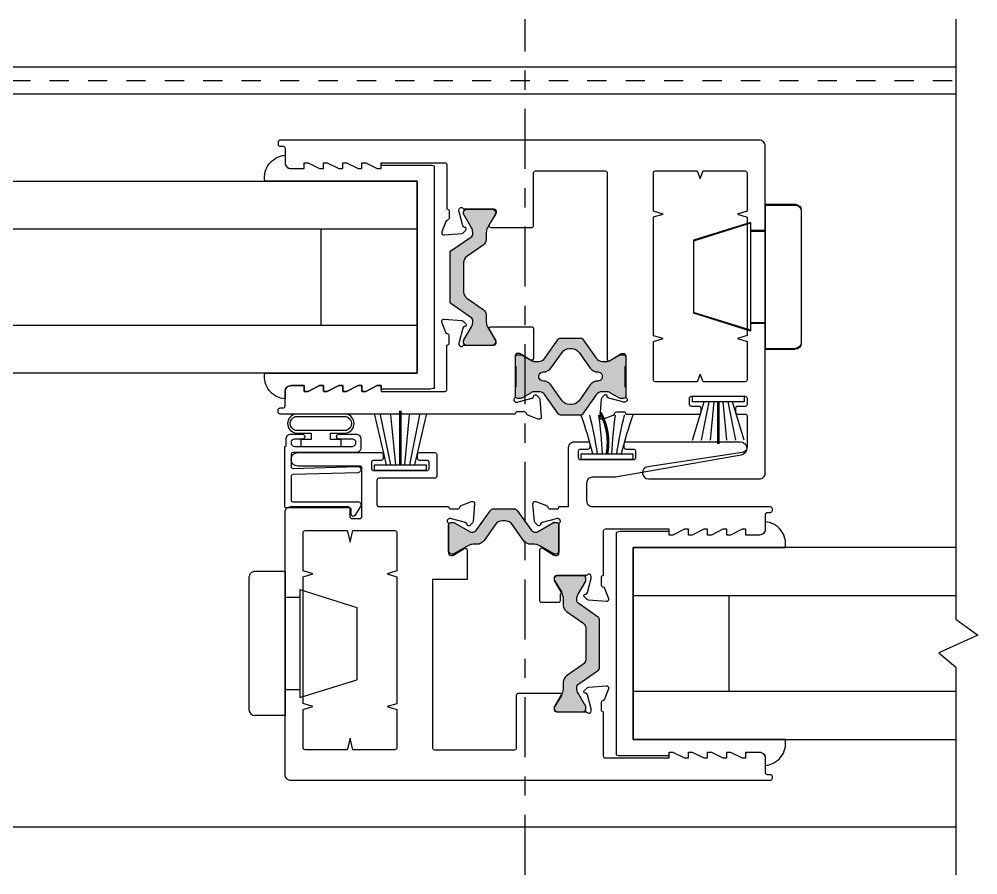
# Model space of a CAD drawing. Extents: x -239 to 68, y 0 to 111.
# Drawn here: x 25.515 to 30.507, y 7.665 to 12.12 of the extents above; entities that cross this region are included whole.
import ezdxf

# ---------------------------------------------------------------- set-up
doc = ezdxf.new("R2010")
doc.units = 0
doc.header["$LTSCALE"] = 0.25
doc.header["$MEASUREMENT"] = 0
doc.linetypes.add('CENTER', pattern=[2, 1.25, -0.25, 0.25, -0.25])
doc.linetypes.add('HIDDEN', pattern=[0.375, 0.25, -0.125])
doc.layers.get('0').update_dxf_attribs({"linetype": 'CONTINUOUS'})
for name, color, linetype in [('CL', 40, 'CENTER'), ('GLASS', 7, 'CONTINUOUS'), ('I-STRUT', 7, 'CONTINUOUS'), ('MISC', 7, 'CONTINUOUS'), ('SASH', 5, 'CONTINUOUS'), ('SEAL', 7, 'CONTINUOUS'), ('SILL-PAN', 7, 'CONTINUOUS'), ('VENT', 5, 'CONTINUOUS')]:
    doc.layers.add(name, color=color, linetype=linetype)
doc.styles.get("Standard").update_dxf_attribs({"font": 'simplex.shx'})

# ---------------------------------------------------------------- blocks, each defined once
blk = doc.blocks.new('*U43')
blk.add_lwpolyline([(1.179, 0.5), (1.161, 0.5), (1.161, 0.48), (1.191, 0.42), (1.191, 0.4), (1.161, 0.4), (1.161, 0.38), (1.191, 0.32), (1.191, 0.3), (1.161, 0.3), (1.161, 0.28), (1.191, 0.22), (1.191, 0.2), (1.161, 0.2), (1.161, 0.18), (1.191, 0.12), (1.191, 0.1), (1.161, 0.1), (1.161, 0.031, 0.414214), (1.192, 0), (1.2303, 0, -0.438024), (1.096, -0.1052), (1.096, 0.6875), (0.096, 0.6875), (0.096, -0.1052, -0.438024), (-0.0383, 0), (0, 0, 0.414214), (0.031, 0.031), (0.031, 0.1), (0.001, 0.1), (0.001, 0.12), (0.031, 0.18), (0.031, 0.2), (0.001, 0.2), (0.001, 0.22), (0.031, 0.28), (0.031, 0.3), (0.001, 0.3), (0.001, 0.32), (0.031, 0.38), (0.031, 0.4), (0.001, 0.4), (0.001, 0.42), (0.031, 0.48), (0.031, 0.5), (0.013, 0.5), (0.013, 0.7134), (0.013, 0.749, -0.072616), (0.0169, 0.7759), (1.1751, 0.7759, -0.072616), (1.179, 0.749), (1.179, 0.7134)], format="xyb", close=True)
at = {"layer": 'GLASS'}
for p, q in [((0.096, -6.0262), (0.096, 0.6875)), ((0.096, 0.6875), (1.096, 0.6875)), ((0.346, 0.6875), (0.346, -6.0262)), ((0.846, -6.0262), (0.846, 0.6875)), ((1.096, 0.6875), (1.096, -6.0262)), ((0.846, 0.1875), (0.346, 0.1875))]:
    blk.add_line(p, q, dxfattribs=at)
blk = doc.blocks.new('3070-EX-GLASS-SCREEN')
blk.add_lwpolyline([(1.179, 0.5), (1.161, 0.5), (1.161, 0.48), (1.191, 0.42), (1.191, 0.4), (1.161, 0.4), (1.161, 0.38), (1.191, 0.32), (1.191, 0.3), (1.161, 0.3), (1.161, 0.28), (1.191, 0.22), (1.191, 0.2), (1.161, 0.2), (1.161, 0.18), (1.191, 0.12), (1.191, 0.1), (1.161, 0.1), (1.161, 0.031, 0.414214), (1.192, 0), (1.2303, 0, -0.438024), (1.096, -0.1052), (1.096, 0.6875), (0.096, 0.6875), (0.096, -0.1052, -0.438024), (-0.0383, 0), (0, 0, 0.414214), (0.031, 0.031), (0.031, 0.1), (0.001, 0.1), (0.001, 0.12), (0.031, 0.18), (0.031, 0.2), (0.001, 0.2), (0.001, 0.22), (0.031, 0.28), (0.031, 0.3), (0.001, 0.3), (0.001, 0.32), (0.031, 0.38), (0.031, 0.4), (0.001, 0.4), (0.001, 0.42), (0.031, 0.48), (0.031, 0.5), (0.013, 0.5), (0.013, 0.7134), (0.013, 0.749, -0.072616), (0.0169, 0.7759), (1.1751, 0.7759, -0.072616), (1.179, 0.749), (1.179, 0.7134)], format="xyb", close=True)
at = {"layer": 'GLASS'}
for p, q in [((0.096, -0.9932), (0.096, 0.6875)), ((0.096, 0.6875), (1.096, 0.6875)), ((0.346, 0.6875), (0.346, -0.9932)), ((0.846, -0.9932), (0.846, 0.6875)), ((1.096, 0.6875), (1.096, -0.9932)), ((0.846, 0.1875), (0.346, 0.1875))]:
    blk.add_line(p, q, dxfattribs=at)
blk = doc.blocks.new('25064-18mmX6mm-I-STRUT')
at = {"layer": 'I-STRUT'}
h = blk.add_hatch(color=256, dxfattribs=at)
h.dxf.hatch_style = 1
h.paths.add_polyline_path([(-0.2205, 0.3535, 0.57735), (-0.2341, 0.3299), (-0.2299, 0.3219, -0.215906), (-0.2352, 0.3257), (-0.1953, 0.2566, -0.131652), (-0.189, 0.233), (-0.189, 0.1993, 0.244698), (-0.1722, 0.167), (-0.0877, 0.1078, -0.244698), (-0.0709, 0.0756), (-0.0709, -0.0773, -0.244698), (-0.0877, -0.1095), (-0.1722, -0.1687, 0.244698), (-0.189, -0.201), (-0.189, -0.2347, -0.131652), (-0.1953, -0.2583), (-0.2352, -0.3274, 0.245227), (-0.2355, -0.3346, 0.507805), (-0.2205, -0.3552), (-0.0866, -0.3552, 0.414214), (-0.0709, -0.3394, 0.469068), (-0.0719, -0.3274), (-0.1118, -0.2583, -0.131652), (-0.1181, -0.2347), (-0.1181, -0.2174), (-0.005, -0.1382, 0.244698), (0, -0.1285), (0, -0.1268), (0, 0.1268, 0.244698), (-0.005, 0.1365), (-0.1181, 0.2157), (-0.1181, 0.233, -0.131652), (-0.1118, 0.2566), (-0.0719, 0.3257, 0.131652), (-0.0709, 0.3296, 0.640011), (-0.0866, 0.3535)])
blk.add_lwpolyline([(0, -0.1299), (0, -0.1268), (0, 0.1268, 0.244698), (-0.005, 0.1365), (-0.1131, 0.2122, -0.244698), (-0.1181, 0.2218), (-0.1181, 0.233, -0.131652), (-0.1118, 0.2566), (-0.0719, 0.3257, 0.131652), (-0.0709, 0.3296), (-0.0709, 0.3377, 0.414214), (-0.0866, 0.3535), (-0.2205, 0.3535, 0.414214), (-0.2362, 0.3377), (-0.2362, 0.3296, 0.131652), (-0.2352, 0.3257), (-0.1953, 0.2566, -0.131652), (-0.189, 0.233), (-0.189, 0.1993, 0.244698), (-0.1722, 0.167), (-0.0877, 0.1078, -0.244698), (-0.0709, 0.0756), (-0.0709, -0.0773, -0.244698), (-0.0877, -0.1095), (-0.1722, -0.1687, 0.244698), (-0.189, -0.201), (-0.189, -0.2347, -0.131652), (-0.1953, -0.2583), (-0.2352, -0.3274, 0.131652), (-0.2362, -0.3313), (-0.2362, -0.3394, 0.414214), (-0.2205, -0.3552), (-0.0866, -0.3552, 0.414214), (-0.0709, -0.3394), (-0.0709, -0.3313, 0.131652), (-0.0719, -0.3274), (-0.1118, -0.2583, -0.131652), (-0.1181, -0.2347), (-0.1181, -0.2235, -0.244698), (-0.1131, -0.2139), (-0.005, -0.1382, 0.244698), (0, -0.1285)], format="xyb", dxfattribs=at)
blk = doc.blocks.new('25065-14.6mmX10.2mm-I-STRUT')
at = {"layer": 'I-STRUT'}
h = blk.add_hatch(color=256, dxfattribs=at)
h.dxf.hatch_style = 1
h.paths.add_polyline_path([(-0.2213, 0.1958, 0.242889), (-0.2309, 0.2008), (-0.2835, 0.2008), (-0.336, 0.2008, 0.242889), (-0.3456, 0.1958), (-0.417, 0.0953, -0.242889), (-0.4491, 0.0787), (-0.4697, 0.0787, -0.131652), (-0.4893, 0.084), (-0.5378, 0.112, 0.317667), (-0.5514, 0.1108, 0.6401), (-0.5709, 0.1018), (-0.5709, 0.0591, 0.236068), (-0.5669, 0.0512), (-0.5669, -0.0512, 0.236068), (-0.5709, -0.0591), (-0.5709, -0.1018, 0.6401), (-0.5514, -0.1108, 0.317667), (-0.5378, -0.112), (-0.4893, -0.084, -0.131652), (-0.4697, -0.0787), (-0.4491, -0.0787, -0.242889), (-0.417, -0.0953), (-0.3456, -0.1958, 0.242889), (-0.336, -0.2008), (-0.2835, -0.2008), (-0.2309, -0.2008, 0.242889), (-0.2213, -0.1958), (-0.1499, -0.0953, -0.242889), (-0.1178, -0.0787), (-0.0973, -0.0787, -0.131652), (-0.0776, -0.084), (-0.0291, -0.112, 0.317667), (-0.0155, -0.1108, 0.6401), (0.0039, -0.1018), (0.0039, -0.0591, 0.236068), (0, -0.0512), (0, 0.0512, 0.236068), (0.0039, 0.0591), (0.0039, 0.1018, 0.6401), (-0.0155, 0.1108, 0.317667), (-0.0291, 0.112), (-0.0776, 0.084, -0.131652), (-0.0973, 0.0787), (-0.1178, 0.0787, -0.242889), (-0.1499, 0.0953)])
h.paths.add_polyline_path([(-0.1807, 0.0438, 0.244669), (-0.1419, 0.0239, -1.006741), (-0.1419, -0.0234, 0.244669), (-0.1807, -0.0432), (-0.2392, -0.1255, -0.242889), (-0.2777, -0.1454), (-0.2892, -0.1454, -0.242889), (-0.3277, -0.1255), (-0.3862, -0.0432, 0.244669), (-0.425, -0.0234, -1.006741), (-0.425, 0.0239, 0.244669), (-0.3862, 0.0438), (-0.3277, 0.1261, -0.242889), (-0.2892, 0.1459), (-0.2777, 0.1459, -0.242889), (-0.2392, 0.1261)], flags=16)
for points in [[(-0.5709, -0.0591), (-0.5709, -0.1018, 0.414214), (-0.5591, -0.1136), (-0.5437, -0.1136, 0.131652), (-0.5378, -0.112), (-0.4893, -0.084, -0.131652), (-0.4697, -0.0787), (-0.4491, -0.0787, -0.242889), (-0.417, -0.0953), (-0.3456, -0.1958, 0.242889), (-0.336, -0.2008), (-0.2835, -0.2008), (-0.2309, -0.2008, 0.242889), (-0.2213, -0.1958), (-0.1499, -0.0953, -0.242889), (-0.1178, -0.0787), (-0.0973, -0.0787, -0.131652), (-0.0776, -0.084), (-0.0291, -0.112, 0.131652), (-0.0232, -0.1136), (-0.0079, -0.1136, 0.414214), (0.0039, -0.1018), (0.0039, -0.0591, 0.236068), (0, -0.0512), (0, 0.0512, 0.236068), (0.0039, 0.0591), (0.0039, 0.1018, 0.414214), (-0.0079, 0.1136), (-0.0232, 0.1136, 0.131652), (-0.0291, 0.112), (-0.0776, 0.084, -0.131652), (-0.0973, 0.0787), (-0.1178, 0.0787, -0.242889), (-0.1499, 0.0953), (-0.2213, 0.1958, 0.242889), (-0.2309, 0.2008), (-0.2835, 0.2008), (-0.336, 0.2008, 0.242889), (-0.3456, 0.1958), (-0.417, 0.0953, -0.242889), (-0.4491, 0.0787), (-0.4697, 0.0787, -0.131652), (-0.4893, 0.084), (-0.5378, 0.112, 0.131652), (-0.5437, 0.1136), (-0.5591, 0.1136, 0.414214), (-0.5709, 0.1018), (-0.5709, 0.0591, 0.236068), (-0.5669, 0.0512), (-0.5669, -0.0512, 0.236068)], [(-0.425, -0.0234, -0.244669), (-0.3862, -0.0432), (-0.3277, -0.1255, 0.242889), (-0.2892, -0.1454), (-0.2835, -0.1454), (-0.2777, -0.1454, 0.242889), (-0.2392, -0.1255), (-0.1807, -0.0432, -0.244669), (-0.1419, -0.0234, 1.006741), (-0.1419, 0.0239, -0.244669), (-0.1807, 0.0438), (-0.2392, 0.1261, 0.242889), (-0.2777, 0.1459), (-0.2835, 0.1459), (-0.2892, 0.1459, 0.242889), (-0.3277, 0.1261), (-0.3862, 0.0438, -0.244669), (-0.425, 0.0239, 1.006741)]]:
    blk.add_lwpolyline(points, format="xyb", close=True, dxfattribs=at)
blk = doc.blocks.new('3727-1-THERMAL-SLIDING-INTERLOCKER')
at = {"layer": 'VENT'}
for points in [[(2.5, 0.84), (2.5, 0.764, -0.414214), (2.47, 0.734), (2.41, 0.734, -0.414214), (2.4, 0.744), (2.4, 0.764), (2.38, 0.764), (2.32, 0.734), (2.3, 0.734), (2.3, 0.764), (2.28, 0.764), (2.22, 0.734), (2.2, 0.734), (2.2, 0.764), (2.18, 0.764), (2.12, 0.734), (2.1, 0.734), (2.1, 0.764), (2.08, 0.764), (2.02, 0.734), (2, 0.734), (2, 0.764), (1.667, 0.764, 0.414214), (1.657, 0.754), (1.657, 0.524, 0.414214), (1.6454, 0.5124), (1.6454, 0.4775, 0.359508), (1.6548, 0.4661, -0.263725), (1.6635, 0.4587), (1.6834, 0.4041), (1.6834, 0.404, -0.548619), (1.6715, 0.3885), (1.5799, 0.3965, -0.176327), (1.5727, 0.3999), (1.5586, 0.4139, -0.57735), (1.562, 0.4269), (1.5664, 0.4281, 0.267949), (1.5746, 0.4363), (1.594, 0.5085, 0.065543), (1.5944, 0.5115), (1.5944, 0.5201, 0.6885), (1.5741, 0.5279, -0.213422), (1.5654, 0.524), (1.413, 0.524, 0.414214), (1.4014, 0.5124), (1.4014, 0.5038, 0.137872), (1.4031, 0.4978), (1.4369, 0.4424, -0.585524), (1.4283, 0.4272), (1.216, 0.4272, -0.414214), (1.206, 0.4372), (1.206, 0.712, 0.414214), (1.196, 0.722), (0.8328, 0.722, 0.414214), (0.8228, 0.712), (0.8228, -0.2596, -0.585524), (0.811, -0.2662), (0.7522, -0.2303, 0.137872), (0.7462, -0.2286), (0.7376, -0.2286, 0.414214), (0.726, -0.2402), (0.726, -0.4524, -0.213422), (0.7221, -0.4611, 0.6885), (0.7299, -0.4814), (0.7385, -0.4814, 0.065543), (0.7415, -0.481), (0.8137, -0.4616, 0.267949), (0.8219, -0.4534), (0.8231, -0.449, -0.57735), (0.8361, -0.4456), (0.8501, -0.4597, -0.176327), (0.8535, -0.4669), (0.8615, -0.5585, -0.548619), (0.846, -0.5704), (0.8459, -0.5704), (0.7913, -0.5505, -0.263725), (0.7839, -0.5418, 0.359508), (0.7725, -0.5324), (0.7376, -0.5324, 0.414214), (0.726, -0.544), (0.344, -0.544, -0.414214), (0.334, -0.534), (0.334, -0.514, -0.414214), (0.344, -0.504), (0.384, -0.504, 0.414214), (0.394, -0.494), (0.394, -0.461, 0.414214), (0.384, -0.451), (0.104, -0.451, 0.414214), (0.094, -0.461), (0.094, -0.494, 0.414214), (0.104, -0.504), (0.144, -0.504, -0.414214), (0.154, -0.514), (0.154, -0.534, -0.414214), (0.144, -0.544), (0.104, -0.544, 0.414214), (0.094, -0.554), (0.094, -0.7151, 0.3714), (0.1196, -0.7448), (0.6118, -0.8184, -0.928445), (0.6071, -0.882), (0.03, -0.882, -0.414214), (0, -0.852), (0, 0.852, -0.414214), (0.03, 0.882), (2.526, 0.882, -0.414214), (2.536, 0.872), (2.536, 0.86, -0.414214), (2.526, 0.85), (2.51, 0.85, 0.414214)], [(0.094, 0.5125), (0.1445, 0.497), (0.094, 0.4815), (0.094, -0.1355), (0.1445, -0.151), (0.094, -0.1665), (0.094, -0.366, 0.414214), (0.104, -0.376), (0.3227, -0.376), (0.3382, -0.336), (0.3537, -0.376), (0.572, -0.376, 0.414214), (0.582, -0.366), (0.582, -0.1666), (0.5315, -0.1513), (0.582, -0.136), (0.582, 0.482), (0.5315, 0.4973), (0.582, 0.5126), (0.582, 0.712, 0.414214), (0.572, 0.722), (0.3537, 0.722), (0.3382, 0.682), (0.3227, 0.722), (0.104, 0.722, 0.414214), (0.094, 0.712)]]:
    blk.add_lwpolyline(points, format="xyb", close=True, dxfattribs=at)
blk = doc.blocks.new('3727-2-THERMAL-SLIDING-INTERLOCKER')
at = {"layer": 'VENT'}
blk.add_lwpolyline([(1.1809, -0.5704), (1.2355, -0.5505, 0.263725), (1.2429, -0.5418, -0.359508), (1.2543, -0.5324), (1.2892, -0.5324, -0.414214), (1.3008, -0.544), (2.5254, -0.544, 0.414214), (2.5354, -0.534), (2.5354, -0.522, 0.414214), (2.5254, -0.512), (2.5094, -0.512, -0.414214), (2.4994, -0.502), (2.4994, -0.426, 0.414214), (2.4694, -0.396), (2.3994, -0.396), (2.3994, -0.426), (2.3794, -0.426), (2.3194, -0.396), (2.2994, -0.396), (2.2994, -0.426), (2.2794, -0.426), (2.2194, -0.396), (2.1994, -0.396), (2.1994, -0.426), (2.1794, -0.426), (2.1194, -0.396), (2.0994, -0.396), (2.0994, -0.426), (2.0794, -0.426), (2.0194, -0.396), (1.9994, -0.396), (1.9994, -0.426), (1.6664, -0.426, -0.414214), (1.6564, -0.416), (1.6564, -0.1849, -0.414214), (1.6448, -0.1732), (1.6448, -0.1384, -0.359508), (1.6542, -0.127, 0.263725), (1.6629, -0.1195), (1.6828, -0.065), (1.6828, -0.0649, 0.548619), (1.6709, -0.0493), (1.5793, -0.0574, 0.176327), (1.5721, -0.0607), (1.558, -0.0748, 0.57735), (1.5615, -0.0878), (1.5658, -0.0889, -0.267949), (1.5741, -0.0972), (1.5934, -0.1694, -0.065543), (1.5938, -0.1724), (1.5938, -0.181, -0.6885), (1.5735, -0.1887, 0.213422), (1.5649, -0.1849), (1.4124, -0.1849, -0.414214), (1.4008, -0.1732), (1.4008, -0.1647, -0.137872), (1.4025, -0.1586), (1.4357, -0.1042, 0.585524), (1.4272, -0.089), (1.2164, -0.089, 0.414214), (1.2064, -0.099), (1.2064, -0.254, 0.585524), (1.2216, -0.2626), (1.2746, -0.2303, -0.137872), (1.2806, -0.2286), (1.2892, -0.2286, -0.414214), (1.3008, -0.2402), (1.3008, -0.4524, 0.213422), (1.3047, -0.4611, -0.6885), (1.2969, -0.4814), (1.2883, -0.4814, -0.065543), (1.2853, -0.481), (1.2131, -0.4616, -0.267949), (1.2049, -0.4534), (1.2037, -0.449, 0.57735), (1.1907, -0.4456), (1.1767, -0.4597, 0.176327), (1.1733, -0.4669), (1.1653, -0.5585, 0.548619), (1.1808, -0.5704)], format="xyb", close=True, dxfattribs=at)
blk = doc.blocks.new('A$C1D443341')
for p, q in [((0.188, 0.75), (0.031, 0.75)), ((0.188, 0.75), (0.188, 0)), ((0, 0.719), (0, 0.031)), ((0.264, 0.656), (0.562, 0.563)), ((0.264, 0.656), (0.264, 0.094)), ((0.264, 0.615), (0.188, 0.615)), ((0.562, 0.563), (0.562, 0.187)), ((0.264, 0.094), (0.562, 0.187)), ((0.264, 0.135), (0.188, 0.135)), ((0.188, 0), (0.031, 0))]:
    blk.add_line(p, q)
for centre, start, end in [((0.031, 0.719), 90, 180), ((0.031, 0.031), 180, 270)]:
    blk.add_arc(centre, 0.031, start, end)
blk = doc.blocks.new('*U50')
for p, q in [((0.03, 0.0494), (0.2285, 0.0899)), ((0.03, 0.0235), (0.2285, 0.0428)), ((0.03, -0.0235), (0.2285, -0.0428)), ((0.03, -0.0494), (0.2285, -0.0899))]:
    blk.add_line(p, q)
at = {"layer": 'SEAL'}
for p, q in [((0.2285, 0.135), (0.03, 0.0742)), ((0.2285, -0.135), (0.03, -0.0742))]:
    blk.add_line(p, q, dxfattribs=at)
blk.add_lwpolyline([(0, -0.135), (0, 0.135), (0.03, 0.135), (0.03, -0.135)], close=True, dxfattribs=at)
at = {"layer": 'SEAL', "const_width": 0.015}
blk.add_lwpolyline([(0.03, 0), (0.2496, 0)], dxfattribs=at)
at = {"flags": 9}
for tag, p in [('MANUFACTURER_PART_#', (0, -0.1988)), ('FLEETWOOD_PART_#', (-0.0006, -0.2487))]:
    blk.add_attdef(tag, p, '', height=0.0312, dxfattribs=at)
blk = doc.blocks.new('3727-SLIDING-INTERLOCK-ASSEMBLY')
for name, p in [('3727-1-THERMAL-SLIDING-INTERLOCKER', (-1.8119, -0.1719)), ('25064-18mmX6mm-I-STRUT', (-0.1708, -0.0029)), ('3727-2-THERMAL-SLIDING-INTERLOCKER', (-1.8113, -0.1719)), ('25065-14.6mmX10.2mm-I-STRUT', (-0.5151, -0.5208))]:
    blk.add_blockref(name, p)
at = {"layer": 'MISC'}
blk.add_blockref('A$C1D443341', (-1.9999, -0.3779), dxfattribs=at)
at = {"layer": 'SEAL', "xscale": -1, "rotation": 90}
blk.add_blockref('*U50', (-1.5679, -0.6229), dxfattribs=at)
blk = doc.blocks.new('3728-1-FIXED-INTERLOCKER')
at = {"layer": 'VENT', "linetype": 'Continuous'}
blk.add_lwpolyline([(-0.9169, 0.7195), (-0.9715, 0.7394), (-0.9715, 0.7394, 0.548619), (-0.9871, 0.7275), (-0.9791, 0.6359, 0.176327), (-0.9757, 0.6287), (-0.9616, 0.6146, 0.57735), (-0.9487, 0.618), (-0.9475, 0.6224, -0.267949), (-0.9393, 0.6306), (-0.8671, 0.65, -0.065543), (-0.8641, 0.6504), (-0.8555, 0.6504, -0.6885), (-0.8477, 0.6301, 0.213422), (-0.8516, 0.6214), (-0.8516, 0.471, -0.414214), (-0.8632, 0.4594), (-0.8718, 0.4594, -0.137872), (-0.8778, 0.4611), (-0.9332, 0.4949, 0.585524), (-0.9484, 0.4864), (-0.9484, 0.3344), (-0.7674, 0.3344), (-0.7674, -0.543, -0.414214), (-0.7774, -0.553), (-1.196, -0.553, -0.414214), (-1.206, -0.543), (-1.206, -0.268, 0.414214), (-1.216, -0.258), (-1.4324, -0.258, 0.585524), (-1.439, -0.2698), (-1.4031, -0.3286, -0.137872), (-1.4014, -0.3346), (-1.4014, -0.3432, -0.414214), (-1.413, -0.3548), (-1.5654, -0.3548, 0.213422), (-1.5741, -0.3587, -0.6885), (-1.5944, -0.3509), (-1.5944, -0.3423, -0.065543), (-1.594, -0.3393), (-1.5746, -0.2671, -0.267949), (-1.5664, -0.2589), (-1.562, -0.2577, 0.57735), (-1.5586, -0.2447), (-1.5727, -0.2307, 0.176327), (-1.5799, -0.2273), (-1.6715, -0.2193, 0.548619), (-1.6834, -0.2348), (-1.6834, -0.2349), (-1.6635, -0.2895, 0.263725), (-1.6548, -0.2969, -0.359508), (-1.6454, -0.3083), (-1.6454, -0.3432, -0.414214), (-1.657, -0.3548), (-1.657, -0.585, -0.414214), (-1.667, -0.595), (-2, -0.595), (-2, -0.565), (-2.02, -0.565), (-2.08, -0.595), (-2.1, -0.595), (-2.1, -0.565), (-2.12, -0.565), (-2.18, -0.595), (-2.2, -0.595), (-2.2, -0.565), (-2.22, -0.565), (-2.28, -0.595), (-2.3, -0.595), (-2.3, -0.565), (-2.32, -0.565), (-2.38, -0.595), (-2.4, -0.595), (-2.4, -0.575, 0.414214), (-2.41, -0.565), (-2.47, -0.565, 0.414214), (-2.5, -0.595), (-2.5, -0.671, -0.414214), (-2.51, -0.681), (-2.526, -0.681, 0.414214), (-2.536, -0.691), (-2.536, -0.703, 0.414214), (-2.526, -0.713), (-0.03, -0.713, 0.414214), (0, -0.683), (0, 0.683, 0.414214), (-0.03, 0.713), (-0.328, 0.713, 0.414214), (-0.338, 0.703), (-0.338, 0.661, -0.414214), (-0.348, 0.651), (-0.39, 0.651, -0.414214), (-0.4, 0.661), (-0.4, 0.914, -0.414214), (-0.39, 0.924), (-0.066, 0.924, 1), (-0.066, 0.994), (-0.5, 0.994, 0.414214), (-0.51, 0.984), (-0.51, 0.964, 0.414214), (-0.5, 0.954), (-0.46, 0.954, -0.414214), (-0.45, 0.944), (-0.45, 0.911, -0.414214), (-0.46, 0.901), (-0.74, 0.901, -0.414214), (-0.75, 0.911), (-0.75, 0.944, -0.414214), (-0.74, 0.954), (-0.7, 0.954, 0.414214), (-0.69, 0.964), (-0.69, 0.984, 0.414214), (-0.7, 0.994), (-0.78, 0.994, 0.414214), (-0.79, 0.984), (-0.79, 0.871, 0.414214), (-0.78, 0.861), (-0.488, 0.861, -0.414214), (-0.478, 0.851), (-0.478, 0.723, -0.414214), (-0.488, 0.713), (-0.8516, 0.713, -0.414214), (-0.8632, 0.7014), (-0.8981, 0.7014, -0.359508), (-0.9095, 0.7108, 0.263725), (-0.9169, 0.7195), (-0.9715, 0.7394), (-0.9715, 0.7394, 0.548619), (-0.9871, 0.7275), (-0.9791, 0.6359)], format="xyb", dxfattribs=at)
blk.add_lwpolyline([(-0.094, -0.3435), (-0.1445, -0.328), (-0.094, -0.3125), (-0.094, 0.3475), (-0.1445, 0.363), (-0.094, 0.3785), (-0.094, 0.578, 0.414214), (-0.104, 0.588), (-0.3227, 0.588), (-0.3382, 0.528), (-0.3537, 0.588), (-0.572, 0.588, 0.414214), (-0.582, 0.578), (-0.582, 0.3786), (-0.5315, 0.3633), (-0.582, 0.348), (-0.582, -0.313), (-0.5315, -0.3283), (-0.582, -0.3436), (-0.582, -0.543, 0.414214), (-0.572, -0.553), (-0.3537, -0.553), (-0.3382, -0.493), (-0.3227, -0.553), (-0.104, -0.553, 0.414214), (-0.094, -0.543)], format="xyb", close=True, dxfattribs=at)
blk = doc.blocks.new('3728-2-FIXED-INTERLOCKER')
at = {"layer": 'VENT', "linetype": 'Continuous'}
blk.add_lwpolyline([(-1.8264, 1.001, -0.414214), (-1.8164, 1.011), (-1.7764, 1.011, 0.414214), (-1.7664, 1.021), (-1.7664, 1.041, 0.414214), (-1.7764, 1.051), (-2.3695, 1.051, 0.916331), (-2.3756, 0.9815), (-1.7204, 0.866), (-1.6004, 0.866, -0.414214), (-1.5704, 0.836), (-1.5704, 0.743, -0.414214), (-1.6004, 0.713), (-2.526, 0.713, 0.414214), (-2.536, 0.703), (-2.536, 0.691, 0.414214), (-2.526, 0.681), (-2.51, 0.681, -0.414214), (-2.5, 0.671), (-2.5, 0.595, 0.414214), (-2.47, 0.565), (-2.4, 0.565), (-2.4, 0.595), (-2.38, 0.595), (-2.32, 0.565), (-2.3, 0.565), (-2.3, 0.595), (-2.28, 0.595), (-2.22, 0.565), (-2.2, 0.565), (-2.2, 0.595), (-2.18, 0.595), (-2.12, 0.565), (-2.1, 0.565), (-2.1, 0.595), (-2.08, 0.595), (-2.02, 0.565), (-2, 0.565), (-2, 0.595), (-1.667, 0.595, -0.414214), (-1.657, 0.585), (-1.657, 0.3539, -0.414214), (-1.6454, 0.3422), (-1.6454, 0.3074, -0.359508), (-1.6548, 0.296, 0.263725), (-1.6635, 0.2885), (-1.6834, 0.234), (-1.6834, 0.2339, 0.548619), (-1.6715, 0.2183), (-1.5799, 0.2264, 0.176327), (-1.5727, 0.2297), (-1.5586, 0.2438, 0.57735), (-1.562, 0.2568), (-1.5664, 0.2579, -0.267949), (-1.5746, 0.2662), (-1.594, 0.3384, -0.065543), (-1.5944, 0.3414), (-1.5944, 0.35, -0.6885), (-1.5741, 0.3577, 0.213422), (-1.5654, 0.3539), (-1.413, 0.3539, -0.414214), (-1.4014, 0.3422), (-1.4014, 0.3337, -0.137872), (-1.4031, 0.3276), (-1.439, 0.2688, 0.585524), (-1.4324, 0.257), (-1.4324, 0.223, 0.414214), (-1.4224, 0.213), (-1.337, 0.213, 0.414214), (-1.327, 0.223), (-1.327, 0.4879, 0.585524), (-1.3422, 0.4964), (-1.4001, 0.4611, -0.137872), (-1.4062, 0.4594), (-1.4148, 0.4594, -0.414214), (-1.4264, 0.471), (-1.4264, 0.6214, 0.213422), (-1.4303, 0.6301, -0.6885), (-1.4225, 0.6504), (-1.4139, 0.6504, -0.065543), (-1.4109, 0.65), (-1.3387, 0.6306, -0.267949), (-1.3305, 0.6224), (-1.3293, 0.618, 0.57735), (-1.3163, 0.6146), (-1.3022, 0.6287, 0.176327), (-1.2989, 0.6359), (-1.2909, 0.7275, 0.548619), (-1.3064, 0.7394), (-1.3065, 0.7394), (-1.3611, 0.7195, 0.263725), (-1.3685, 0.7108, -0.359508), (-1.3799, 0.7014), (-1.4148, 0.7014, -0.414214), (-1.4264, 0.713), (-1.4764, 0.713), (-1.4764, 0.7587), (-1.4764, 1.021, 0.414214), (-1.5064, 1.051), (-1.5764, 1.051, 0.414214), (-1.5864, 1.041), (-1.5864, 1.021, 0.414214), (-1.5764, 1.011), (-1.5364, 1.011, -0.414214), (-1.5264, 1.001), (-1.5264, 0.968, -0.414214), (-1.5364, 0.958), (-1.8164, 0.958, -0.414214), (-1.8264, 0.968)], format="xyb", close=True, dxfattribs=at)
blk = doc.blocks.new('25066-14.6mmX6mm-I-STRUT')
at = {"layer": 'I-STRUT'}
h = blk.add_hatch(color=256, dxfattribs=at)
h.dxf.hatch_style = 1
h.paths.add_polyline_path([(-0.0068, -0.063), (0, -0.063), (0.0068, -0.063, -0.244698), (0.0455, -0.0831), (0.1027, -0.1649, 0.304221), (0.1509, -0.1859, -0.181711), (0.1837, -0.1914), (0.2205, -0.2126), (0.2596, -0.2352, 0.245227), (0.2669, -0.2355, 0.507805), (0.2874, -0.2205), (0.2874, -0.2008), (0.2874, -0.1063), (0.2874, -0.0866, 0.57735), (0.2638, -0.073), (0.2559, -0.0769, -0.205948), (0.2596, -0.0719), (0.2205, -0.0945), (0.1728, -0.122), (0.166, -0.122, -0.244698), (0.1402, -0.1086), (0.07, -0.0084, 0.244698), (0.0539, 0), (0, 0), (-0.0539, 0, 0.244698), (-0.07, -0.0084), (-0.1402, -0.1086, -0.244698), (-0.166, -0.122), (-0.1728, -0.122), (-0.2596, -0.0719, 0.131652), (-0.2635, -0.0709, 0.640011), (-0.2874, -0.0866), (-0.2874, -0.1063), (-0.2874, -0.2008), (-0.2874, -0.2205, 0.414214), (-0.2717, -0.2362, 0.469068), (-0.2596, -0.2352), (-0.1837, -0.1914, -0.131652), (-0.1601, -0.185), (-0.1414, -0.185, 0.244698), (-0.1027, -0.1649), (-0.0455, -0.0831, -0.244698)])
blk.add_lwpolyline([(-0.2635, -0.0709), (-0.2717, -0.0709, 0.414214), (-0.2874, -0.0866), (-0.2874, -0.1063), (-0.2874, -0.2008), (-0.2874, -0.2205, 0.414214), (-0.2717, -0.2362), (-0.2635, -0.2362, 0.131652), (-0.2596, -0.2352), (-0.1837, -0.1914, -0.131652), (-0.1601, -0.185), (-0.1414, -0.185, 0.244698), (-0.1027, -0.1649), (-0.0455, -0.0831, -0.244698), (-0.0068, -0.063), (0, -0.063), (0.0068, -0.063, -0.244698), (0.0455, -0.0831), (0.1027, -0.1649, 0.244698), (0.1414, -0.185), (0.1601, -0.185, -0.131652), (0.1837, -0.1914), (0.2205, -0.2126), (0.2596, -0.2352, 0.131652), (0.2635, -0.2362), (0.2717, -0.2362, 0.414214), (0.2874, -0.2205), (0.2874, -0.2008), (0.2874, -0.1063), (0.2874, -0.0866, 0.414214), (0.2717, -0.0709), (0.2635, -0.0709, 0.131652), (0.2596, -0.0719), (0.2205, -0.0945), (0.1755, -0.1205, -0.131652), (0.1696, -0.122), (0.166, -0.122, -0.244698), (0.1402, -0.1086), (0.07, -0.0084, 0.244698), (0.0539, 0), (0, 0), (-0.0539, 0, 0.244698), (-0.07, -0.0084), (-0.1402, -0.1086, -0.244698), (-0.166, -0.122), (-0.1696, -0.122, -0.131652), (-0.1755, -0.1205), (-0.2596, -0.0719), (-0.2614, -0.0709), (-0.2635, -0.0709, -0.131652), (-0.2596, -0.0719)], format="xyb", dxfattribs=at)
blk = doc.blocks.new('*U54')
for centre, radius, start, end in [((-0.3932, 1.8385), 1.8144, 283.4872, 290.1344), ((-0.2541, 1.9815), 1.9529, 278.3647, 284.3947), ((-0.0497, 1.9172), 1.8953, 272.4104, 278.5292), ((-0.0497, -1.9172), 1.8953, 81.4708, 87.5896), ((-0.2541, -1.9815), 1.9529, 75.6053, 81.6353), ((-0.3932, -1.8385), 1.8144, 69.8656, 76.5128)]:
    blk.add_arc(centre, radius, start, end)
at = {"layer": 'SEAL'}
blk.add_lwpolyline([(0, -0.135), (0, 0.135), (0.03, 0.135), (0.03, -0.135)], close=True, dxfattribs=at)
at = {"layer": 'SEAL', "const_width": 0.015}
blk.add_lwpolyline([(0.03, 0, 0.171612), (0.2445, 0.0342)], format="xyb", dxfattribs=at)
at = {"flags": 9}
for tag, p in [('MANUFACTURER_PART_#', (0, -0.1988)), ('FLEETWOOD_PART_#', (-0.0006, -0.2487))]:
    blk.add_attdef(tag, p, '', height=0.0312, dxfattribs=at)
blk = doc.blocks.new('19117-Seal')
for p, q in [((0.29, 0.1349), (0.03, 0.0742)), ((0.03, 0.0494), (0.29, 0.1025)), ((0.03, 0.0235), (0.29, 0.0488)), ((0.03, -0.0235), (0.29, -0.0488)), ((0.03, -0.0494), (0.29, -0.1025)), ((0.29, -0.135), (0.03, -0.0742))]:
    blk.add_line(p, q)
at = {"const_width": 0.015}
blk.add_lwpolyline([(0.03, 0), (0.3116, 0)], dxfattribs=at)
at = {"layer": 'SEAL'}
blk.add_lwpolyline([(0, -0.135), (0, 0.135), (0.03, 0.135), (0.03, -0.135)], close=True, dxfattribs=at)
at = {"flags": 9}
for tag, p in [('MANUFACTURER_PART_#', (0, -0.1988)), ('FLEETWOOD_PART_#', (-0.0006, -0.2487))]:
    blk.add_attdef(tag, p, '', height=0.0312, dxfattribs=at)
blk = doc.blocks.new('3728-FIXED-INTERLOCKER-ASSEMBLY')
at = {"layer": 'SASH', "color": 7}
for points in [[(1.5212, 1.0268), (1.5212, 1.0618), (1.5762, 1.0618), (1.5762, 1.0963), (1.4943, 1.0963, -0.830739), (1.4943, 1.195), (1.7581, 1.195, -0.830739), (1.7581, 1.0963), (1.6762, 1.0963), (1.6762, 1.0618), (1.7312, 1.0618), (1.7312, 1.0268)], [(1.7581, 1.1817), (1.4943, 1.1817, 0.768484), (1.4943, 1.1096), (1.7581, 1.1096, 0.768484)]]:
    blk.add_lwpolyline(points, format="xyb", close=True, dxfattribs=at)
at = {"layer": 'VENT', "color": 7}
blk.add_lwpolyline([(1.4341, 0.8894), (1.7716, 0.8795, -0.405608), (1.7815, 0.8692), (1.7815, 0.749, -0.414214), (1.7712, 0.7387), (1.434, 0.7387, 0.586161), (1.42, 0.7138), (1.4488, 0.6668, 0.75692), (1.4678, 0.6721), (1.4678, 0.6957, -0.414214), (1.4781, 0.7059), (1.8041, 0.7059, 0.414214), (1.8143, 0.7162), (1.8143, 1.0235, 0.414214), (1.811, 1.0268), (1.8105, 1.0268, -0.414214), (1.8071, 1.0301), (1.8071, 1.0647, 0.414214), (1.7815, 1.0904), (1.723, 1.0904, 1.000001), (1.723, 1.0647), (1.7625, 1.0647, -1), (1.7625, 1.0268), (1.4622, 1.0268, -1.000001), (1.4622, 1.0647), (1.5313, 1.0647, 1), (1.5313, 1.0904), (1.4432, 1.0904, 0.414214), (1.4176, 1.0647), (1.4176, 1.0196, 0.414214), (1.4432, 0.994), (1.7712, 0.994, -0.414214), (1.7815, 0.9837), (1.7815, 0.9225, -0.422884), (1.7709, 0.9123), (1.4347, 0.9222, 1.023375)], format="xyb", close=True, dxfattribs=at)
for name, p in [('3728-2-FIXED-INTERLOCKER', (1.8125, 0)), ('3728-1-FIXED-INTERLOCKER', (1.8125, 0)), ('25066-14.6mmX6mm-I-STRUT', (0.6735, 0.7018))]:
    blk.add_blockref(name, p)
at = {"xscale": -1}
blk.add_blockref('25064-18mmX6mm-I-STRUT', (0.1749, 0), dxfattribs=at)
at = {"layer": 'MISC', "xscale": -1}
blk.add_blockref('A$C1D443341', (2.0005, -0.375), dxfattribs=at)
at = {"layer": 'SEAL', "xscale": -1, "rotation": 270}
for name, p in [('*U54', (0.1361, 0.958)), ('19117-Seal', (1.2125, 0.901))]:
    blk.add_blockref(name, p, dxfattribs=at)

msp = doc.modelspace()

# ---------------------------------------------------------------- linework, layer by layer
msp.add_line((20.8733, 7.9152), (30.3926, 7.9152))
at = {"color": 7}
msp.add_lwpolyline([(30.3926, 12.1202), (30.3926, 8.9967), (30.5069, 8.9125), (30.303, 8.821), (30.3926, 8.7467), (30.3926, 7.6652)], dxfattribs=at)
at = {"layer": 'CL'}
msp.add_line((28.1494, 7.6652), (28.1494, 12.1202), dxfattribs=at)
at = {"layer": 'SILL-PAN'}
for p, q in [((30.3926, 11.8702), (20.8733, 11.8702)), ((20.8733, 11.7312), (30.3926, 11.7312))]:
    msp.add_line(p, q, dxfattribs=at)
at = {"layer": 'SILL-PAN', "linetype": 'HIDDEN'}
msp.add_line((20.8733, 11.8007), (30.3926, 11.8007), dxfattribs=at)

# ---------------------------------------------------------------- block references
at = {"extrusion": (0, 0, -1), "zscale": -1}
for name, p in [('3727-SLIDING-INTERLOCK-ASSEMBLY', (-27.5875, 10.7801)), ('3728-FIXED-INTERLOCKER-ASSEMBLY', (-28.7119, 8.8692))]:
    msp.add_blockref(name, p, dxfattribs=at)
at = {"layer": 'GLASS', "rotation": 269.9999999905876}
msp.add_blockref('*U43', (26.8994, 11.3732), dxfattribs=at)
at = {"layer": 'GLASS', "xscale": -1, "rotation": 89.99999999058761}
msp.add_blockref('3070-EX-GLASS-SCREEN', (29.3994, 9.4652), dxfattribs=at)
at = {"layer": 'MISC', "extrusion": (0, 0, -1), "zscale": -1}
msp.add_blockref('A$C1D443341', (-29.5874, 10.4062), dxfattribs=at)

doc.saveas('drawing.dxf')
